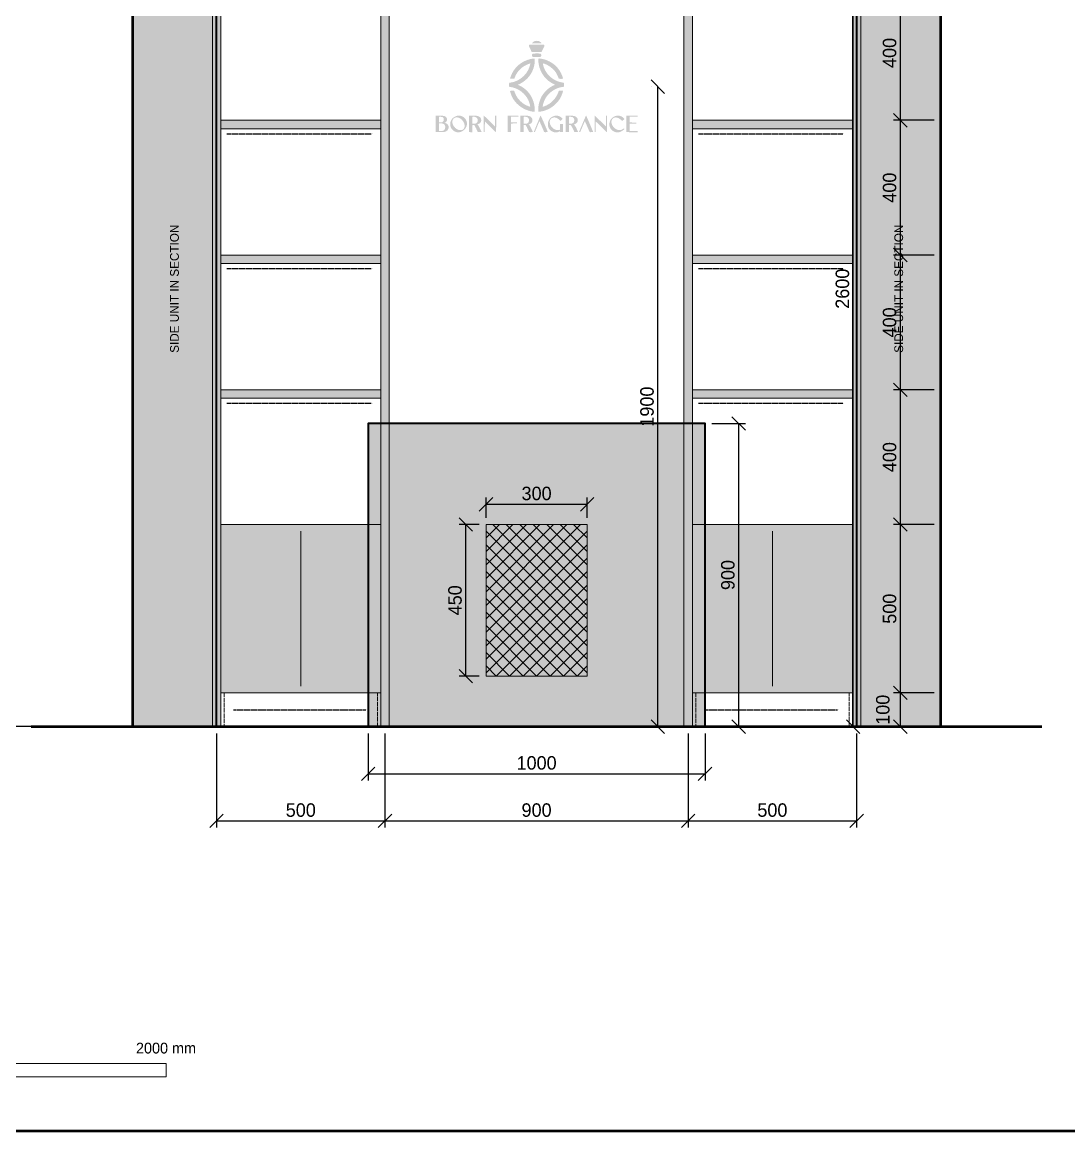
# Model space of a CAD drawing. Header units: millimetres. Extents: x 200 to 8200, y 200 to 5740.
# Drawn here: x 1973 to 5080, y 200 to 3491 of the extents above; entities that cross this region are included whole.
import ezdxf
from ezdxf.enums import TextEntityAlignment as Align

# ---------------------------------------------------------------- set-up
doc = ezdxf.new("R2010")
doc.units = ezdxf.units.MM
doc.header["$LTSCALE"] = 10
doc.linetypes.add('DASHED', pattern=[1.524, 1.27, -0.254])
doc.linetypes.add('DOT', pattern=[0.508, 0, -0.508])
for name, color, linetype in [('A-DIMS', 4, 'Continuous'), ('A-FURN', 7, 'Continuous'), ('A-LOGO', 7, 'Continuous'), ('A-MESH', 7, 'Continuous'), ('A-SHEET', 7, 'Continuous'), ('A-TEXT', 7, 'Continuous'), ('A-WALL', 8, 'Continuous'), ('E-LED', 7, 'Continuous')]:
    doc.layers.add(name, color=color, linetype=linetype)
doc.dimstyles.new('BF20', dxfattribs={"dimtxt": 40, "dimasz": 30, "dimexe": 20, "dimexo": 20, "dimgap": 12, "dimtad": 1, "dimdec": 0, "dimtsz": 20, "dimcen": 2.5, "dimazin": 3, "dimtfac": 1, "dimtmove": 0, "dimatfit": 3})

msp = doc.modelspace()

# ---------------------------------------------------------------- hatches: boundary and pattern name
at = {"layer": 'A-FURN'}
for points in [[(2300, 1400), (2550, 1400), (2550, 4000), (2300, 4000)], [(2537.5, 1400), (2562.5, 1400), (2562.5, 4000), (2537.5, 4000)], [(3037.5, 1400), (3062.5, 1400), (3062.5, 4000), (3037.5, 4000)], [(3937.5, 1400), (3962.5, 1400), (3962.5, 4000), (3937.5, 4000)], [(4437.5, 1400), (4462.5, 1400), (4462.5, 4000), (4437.5, 4000)], [(4450, 1400), (4700, 1400), (4700, 4000), (4450, 4000)], [(2562.5, 3175), (3037.5, 3175), (3037.5, 3200), (2562.5, 3200)], [(3962.5, 3175), (4437.5, 3175), (4437.5, 3200), (3962.5, 3200)], [(2562.5, 2775), (3037.5, 2775), (3037.5, 2800), (2562.5, 2800)], [(3962.5, 2775), (4437.5, 2775), (4437.5, 2800), (3962.5, 2800)], [(2562.5, 2375), (3037.5, 2375), (3037.5, 2400), (2562.5, 2400)], [(3962.5, 2375), (4437.5, 2375), (4437.5, 2400), (3962.5, 2400)], [(3000, 1400), (4000, 1400), (4000, 2300), (3000, 2300)], [(2562.5, 1500), (3037.5, 1500), (3037.5, 2000), (2562.5, 2000)], [(3962.5, 1500), (4437.5, 1500), (4437.5, 2000), (3962.5, 2000)]]:
    msp.add_hatch(color=8, dxfattribs=at).paths.add_polyline_path(points)
at = {"layer": 'A-LOGO'}
h = msp.add_hatch(color=7, dxfattribs=at)
h.paths.add_polyline_path([(3494.7, 3435.1), (3494.3, 3434.9), (3493.7, 3434.7), (3493.2, 3434.5), (3492.7, 3434.2), (3492.2, 3433.9), (3491.7, 3433.7), (3491.2, 3433.4), (3490.8, 3433.1), (3490.1, 3432.6), (3489.4, 3432), (3488.7, 3431.3), (3488, 3430.7), (3487.4, 3430.1), (3487, 3429.5), (3486.7, 3429), (3486.6, 3428.7), (3486.8, 3428.6), (3487.5, 3428.5), (3488.7, 3428.5), (3490.3, 3428.4), (3492.3, 3428.3), (3494.7, 3428.3), (3497.4, 3428.3), (3500.5, 3428.3), (3504.5, 3428.3), (3507.7, 3428.3), (3510.1, 3428.3), (3511.9, 3428.4), (3513.2, 3428.5), (3513.9, 3428.6), (3514.4, 3428.7), (3514.5, 3428.9), (3514.4, 3429.1), (3514.3, 3429.3), (3514, 3429.6), (3513.7, 3430), (3513.3, 3430.4), (3512.9, 3430.9), (3512.4, 3431.4), (3511.9, 3431.8), (3511.1, 3432.5), (3510.5, 3433), (3509.8, 3433.5), (3509.2, 3433.9), (3508.6, 3434.2), (3508, 3434.5), (3507.3, 3434.8), (3506.5, 3435.1), (3505.1, 3435.4), (3503.6, 3435.7), (3502.1, 3435.8), (3500.5, 3435.9), (3498.9, 3435.8), (3497.4, 3435.7), (3496, 3435.5), (3494.7, 3435.1)])
h.paths.add_polyline_path([(3478.7, 3424), (3478.2, 3423.7), (3477.9, 3423.3), (3477.5, 3422.9), (3477.3, 3422.4), (3477.1, 3421.8), (3477.1, 3421.3), (3477.1, 3420.7), (3477.2, 3420.2), (3477.4, 3419.9), (3477.6, 3419.3), (3478, 3418.4), (3478.5, 3417.4), (3479.1, 3416.2), (3479.7, 3414.9), (3480.4, 3413.6), (3481, 3412.1), (3481.7, 3410.7), (3482.4, 3409.3), (3483, 3408.1), (3483.5, 3407), (3483.9, 3406.1), (3484.2, 3405.3), (3484.4, 3404.8), (3484.5, 3404.6), (3484.5, 3404.5), (3484.5, 3404.4), (3484.6, 3404.2), (3484.7, 3404.1), (3484.8, 3403.9), (3485, 3403.7), (3485.1, 3403.5), (3485.3, 3403.3), (3485.6, 3403.1), (3486.1, 3402.9), (3486.8, 3402.7), (3487.9, 3402.6), (3489.6, 3402.6), (3492.1, 3402.5), (3495.4, 3402.5), (3499.7, 3402.5), (3502.9, 3402.5), (3505.7, 3402.5), (3508.1, 3402.6), (3510.1, 3402.6), (3511.7, 3402.7), (3512.9, 3402.8), (3513.8, 3402.9), (3514.2, 3403), (3514.5, 3403.1), (3514.7, 3403.3), (3515, 3403.6), (3515.2, 3403.9), (3515.5, 3404.3), (3515.7, 3404.7), (3516, 3405.1), (3516.2, 3405.6), (3516.4, 3406.2), (3516.8, 3407), (3517.2, 3407.9), (3517.8, 3409), (3518.3, 3410.2), (3519, 3411.4), (3519.6, 3412.7), (3520.2, 3414), (3521.3, 3416.3), (3522.2, 3418.1), (3522.8, 3419.6), (3523.1, 3420.8), (3523.3, 3421.7), (3523.2, 3422.5), (3522.9, 3423.1), (3522.5, 3423.6), (3522.2, 3423.9), (3521.6, 3424.1), (3520.6, 3424.3), (3518.9, 3424.4), (3516.3, 3424.4), (3512.6, 3424.5), (3507.4, 3424.5), (3500.6, 3424.5), (3495.8, 3424.4), (3491.5, 3424.4), (3487.8, 3424.4), (3484.7, 3424.3), (3482.3, 3424.3), (3480.4, 3424.2), (3479.2, 3424.1), (3478.7, 3424)])
h.paths.add_polyline_path([(3488.8, 3397.4), (3487.7, 3396.5), (3486.9, 3395.4), (3486.4, 3394.2), (3486.2, 3392.9), (3486.3, 3391.6), (3486.8, 3390.4), (3487.5, 3389.3), (3488.6, 3388.5), (3489.9, 3388.2), (3492.6, 3388), (3496.2, 3387.9), (3500.1, 3387.9), (3504.1, 3387.9), (3507.6, 3388.1), (3510.3, 3388.3), (3511.7, 3388.5), (3512.7, 3389.3), (3513.4, 3390.3), (3513.9, 3391.4), (3514, 3392.7), (3513.9, 3394), (3513.4, 3395.2), (3512.7, 3396.4), (3511.7, 3397.4), (3511.3, 3397.7), (3510.8, 3397.9), (3510.2, 3398), (3509.3, 3398.1), (3507.9, 3398.2), (3506.1, 3398.3), (3503.6, 3398.3), (3500.4, 3398.3), (3497.2, 3398.3), (3494.8, 3398.2), (3492.9, 3398.2), (3491.5, 3398.1), (3490.6, 3398), (3489.8, 3397.9), (3489.3, 3397.7), (3488.8, 3397.4)])
h.paths.add_polyline_path([(3490.2, 3383.2), (3485.1, 3382.4), (3480.2, 3381.3), (3475.4, 3380), (3470.9, 3378.4), (3466.4, 3376.6), (3462.1, 3374.6), (3457.9, 3372.2), (3453.7, 3369.6), (3448.5, 3365.7), (3443.6, 3361.5), (3439.1, 3356.8), (3435, 3351.9), (3431.3, 3346.7), (3428.1, 3341.1), (3425.3, 3335.3), (3423, 3329.3), (3422.2, 3327.1), (3421.7, 3325.4), (3421.5, 3324.3), (3421.7, 3323.6), (3422.4, 3323.2), (3423.5, 3323.1), (3425.3, 3323.1), (3427.7, 3323.1), (3433.8, 3323.2), (3435.1, 3326.6), (3438, 3333.4), (3441.5, 3339.8), (3445.7, 3345.6), (3450.5, 3351), (3455.8, 3355.8), (3461.8, 3360), (3468.2, 3363.7), (3475.2, 3366.8), (3475.9, 3367.1), (3476.7, 3367.3), (3477.4, 3367.6), (3478.1, 3367.8), (3478.7, 3368.1), (3479.3, 3368.2), (3479.7, 3368.4), (3480.1, 3368.4), (3481.4, 3368.7), (3481, 3366.3), (3480.5, 3363.5), (3479.5, 3360.4), (3478.4, 3357.1), (3476.9, 3353.6), (3475.3, 3350.1), (3473.5, 3346.8), (3471.7, 3343.6), (3469.8, 3340.8), (3466.4, 3336.4), (3462.6, 3332.3), (3458.4, 3328.4), (3454, 3324.9), (3449.3, 3321.7), (3444.4, 3318.9), (3439.3, 3316.5), (3434.2, 3314.6), (3433.2, 3314.3), (3432.2, 3314), (3430.9, 3313.7), (3429.7, 3313.4), (3428.3, 3313.1), (3427, 3312.8), (3425.7, 3312.5), (3424.4, 3312.3), (3418.7, 3311.4), (3418.5, 3305.7), (3418.5, 3304.6), (3418.5, 3303.5), (3418.4, 3302.6), (3418.4, 3301.7), (3418.4, 3300.9), (3418.5, 3300.4), (3418.5, 3300), (3418.5, 3299.8), (3418.7, 3299.7), (3419, 3299.6), (3419.6, 3299.5), (3420.2, 3299.3), (3421, 3299.2), (3422, 3299), (3423, 3298.8), (3424, 3298.6), (3429.3, 3297.5), (3434.5, 3296), (3439.5, 3294.1), (3444.4, 3291.8), (3449.1, 3289.1), (3453.6, 3286), (3457.9, 3282.5), (3462.1, 3278.7), (3464.8, 3275.8), (3467.3, 3272.9), (3469.6, 3269.9), (3471.6, 3266.9), (3473.5, 3263.7), (3475.2, 3260.5), (3476.7, 3257.1), (3478.1, 3253.5), (3478.9, 3251.1), (3479.6, 3248.7), (3480.2, 3246.4), (3480.6, 3244.4), (3480.9, 3242.7), (3481, 3241.4), (3481, 3240.5), (3480.7, 3240.2), (3480.2, 3240.3), (3479.2, 3240.6), (3477.9, 3241), (3476.4, 3241.6), (3474.7, 3242.3), (3473, 3243), (3471.3, 3243.7), (3469.7, 3244.4), (3467.1, 3245.8), (3464.6, 3247.1), (3462.3, 3248.5), (3460.1, 3250), (3457.9, 3251.7), (3455.7, 3253.5), (3453.5, 3255.5), (3451.3, 3257.7), (3448.5, 3260.6), (3445.9, 3263.6), (3443.6, 3266.6), (3441.5, 3269.7), (3439.7, 3272.9), (3438, 3276.3), (3436.4, 3279.8), (3435, 3283.6), (3433.7, 3287.4), (3431.3, 3287.7), (3430.7, 3287.7), (3430, 3287.7), (3429.3, 3287.8), (3428.4, 3287.8), (3427.6, 3287.8), (3426.7, 3287.7), (3425.8, 3287.7), (3425, 3287.7), (3423.8, 3287.6), (3423, 3287.5), (3422.3, 3287.4), (3421.8, 3287.3), (3421.5, 3287.2), (3421.3, 3287.1), (3421.2, 3286.9), (3421.2, 3286.7), (3421.3, 3286.5), (3421.4, 3286.2), (3421.5, 3285.9), (3421.6, 3285.4), (3421.7, 3285), (3421.8, 3284.4), (3422, 3283.9), (3422.1, 3283.3), (3422.8, 3280.9), (3423.7, 3278.3), (3424.7, 3275.5), (3425.9, 3272.6), (3427.3, 3269.7), (3428.6, 3267), (3430, 3264.4), (3431.4, 3262.1), (3436, 3255.8), (3441.2, 3249.9), (3447, 3244.5), (3453.3, 3239.7), (3460.1, 3235.5), (3467.2, 3231.9), (3474.7, 3229.1), (3482.4, 3226.9), (3484.5, 3226.5), (3486.6, 3226.1), (3488.6, 3225.8), (3490.5, 3225.6), (3492, 3225.5), (3493.3, 3225.4), (3494.1, 3225.5), (3494.5, 3225.7), (3494.7, 3226.5), (3494.7, 3228.3), (3494.6, 3230.6), (3494.5, 3233.4), (3494.3, 3236.5), (3494, 3239.5), (3493.7, 3242.2), (3493.4, 3244.6), (3492.2, 3250.3), (3490.5, 3256), (3488.4, 3261.6), (3486, 3267), (3483.2, 3272.3), (3480, 3277.3), (3476.5, 3281.9), (3472.8, 3286.3), (3471.4, 3287.6), (3469.9, 3289.1), (3468.2, 3290.6), (3466.4, 3292.1), (3464.6, 3293.6), (3462.6, 3295.1), (3460.6, 3296.5), (3458.7, 3297.9), (3457.3, 3298.7), (3455.6, 3299.7), (3453.7, 3300.8), (3451.7, 3301.9), (3449.7, 3302.9), (3447.8, 3303.8), (3446.2, 3304.5), (3444.9, 3305.1), (3444.7, 3305.2), (3444.5, 3305.2), (3444.4, 3305.3), (3444.4, 3305.4), (3444.4, 3305.5), (3444.6, 3305.6), (3444.8, 3305.7), (3445.2, 3305.8), (3449.2, 3307.6), (3453, 3309.6), (3456.7, 3311.7), (3460.2, 3314), (3463.6, 3316.5), (3466.9, 3319.2), (3470.2, 3322.1), (3473.4, 3325.3), (3478.2, 3330.8), (3482.4, 3336.6), (3486, 3342.8), (3489, 3349.4), (3491.4, 3356.1), (3493.2, 3363.2), (3494.3, 3370.4), (3494.7, 3377.8), (3494.8, 3383.3), (3493.1, 3383.3), (3492.8, 3383.3), (3492.4, 3383.3), (3492, 3383.3), (3491.6, 3383.3), (3491.2, 3383.3), (3490.8, 3383.3), (3490.5, 3383.2), (3490.2, 3383.2)])
h.paths.add_polyline_path([(3505.3, 3382.8), (3505.2, 3382), (3505.2, 3380.5), (3505.2, 3378.5), (3505.3, 3376.2), (3505.5, 3373.7), (3505.7, 3371.2), (3506, 3368.9), (3506.2, 3367), (3508.4, 3357.4), (3511.6, 3348.3), (3515.8, 3339.8), (3520.9, 3331.9), (3527, 3324.7), (3533.9, 3318.2), (3541.6, 3312.6), (3550.1, 3307.8), (3551, 3307.4), (3551.9, 3306.9), (3552.6, 3306.5), (3553.2, 3306.2), (3553.7, 3305.8), (3554.1, 3305.6), (3554.3, 3305.4), (3554.3, 3305.3), (3554.2, 3305.2), (3554, 3305.1), (3553.8, 3305), (3553.4, 3304.8), (3553, 3304.6), (3552.6, 3304.4), (3552.1, 3304.2), (3551.7, 3304), (3550.1, 3303.4), (3548.4, 3302.5), (3546.4, 3301.4), (3544.4, 3300.2), (3542.3, 3299), (3540.3, 3297.7), (3538.4, 3296.5), (3536.7, 3295.3), (3533.9, 3293.1), (3531.1, 3290.6), (3528.4, 3288), (3525.7, 3285.2), (3523.1, 3282.2), (3520.7, 3279.2), (3518.5, 3276.1), (3516.4, 3273.1), (3513.8, 3268.4), (3511.5, 3263.3), (3509.4, 3258), (3507.7, 3252.5), (3506.4, 3247), (3505.5, 3241.4), (3504.9, 3235.9), (3504.8, 3230.6), (3505, 3225.6), (3508, 3225.7), (3510.7, 3225.8), (3513.6, 3226.2), (3516.8, 3226.8), (3520.1, 3227.6), (3523.4, 3228.6), (3526.8, 3229.7), (3530.1, 3231), (3533.3, 3232.3), (3536.7, 3234), (3539.9, 3235.7), (3543, 3237.6), (3545.9, 3239.5), (3548.8, 3241.6), (3551.6, 3243.9), (3554.3, 3246.3), (3557, 3248.8), (3560.3, 3252.3), (3563.2, 3255.6), (3565.9, 3259), (3568.3, 3262.4), (3570.4, 3265.8), (3572.3, 3269.5), (3574, 3273.3), (3575.6, 3277.4), (3576.4, 3279.5), (3577, 3281.5), (3577.6, 3283.1), (3577.9, 3284.5), (3578.2, 3285.7), (3578.3, 3286.5), (3578.3, 3287.1), (3578.2, 3287.5), (3577.5, 3287.7), (3576.2, 3287.8), (3574.4, 3287.9), (3572.3, 3287.9), (3570.2, 3287.9), (3568.3, 3287.9), (3566.9, 3287.8), (3566.2, 3287.6), (3566.1, 3287.5), (3565.9, 3287.2), (3565.8, 3286.8), (3565.5, 3286.4), (3565.3, 3285.8), (3565.1, 3285.1), (3564.8, 3284.5), (3564.6, 3283.7), (3562.2, 3277.7), (3559.2, 3271.9), (3555.6, 3266.3), (3551.4, 3261), (3546.7, 3256.2), (3541.6, 3251.8), (3536.1, 3247.9), (3530.2, 3244.7), (3528.5, 3243.8), (3526.6, 3243), (3524.6, 3242.2), (3522.7, 3241.5), (3521, 3240.9), (3519.6, 3240.4), (3518.6, 3240.2), (3518.1, 3240.2), (3518.1, 3240.6), (3518.2, 3241.6), (3518.4, 3242.9), (3518.7, 3244.5), (3519.1, 3246.3), (3519.5, 3248.2), (3520, 3250), (3520.5, 3251.6), (3522.9, 3258.1), (3525.9, 3264.3), (3529.6, 3270), (3533.8, 3275.4), (3538.5, 3280.4), (3543.8, 3284.9), (3549.5, 3288.9), (3555.8, 3292.3), (3558.2, 3293.5), (3560.7, 3294.6), (3563.2, 3295.6), (3565.7, 3296.4), (3568.3, 3297.2), (3571, 3297.8), (3573.7, 3298.4), (3576.6, 3298.9), (3581, 3299.6), (3581.2, 3305.1), (3581.2, 3306.2), (3581.2, 3307.2), (3581.2, 3308.2), (3581.1, 3309.1), (3581.1, 3309.8), (3581.1, 3310.4), (3581, 3310.9), (3580.9, 3311.1), (3580.8, 3311.2), (3580.5, 3311.3), (3580, 3311.5), (3579.5, 3311.6), (3578.8, 3311.8), (3578.1, 3311.9), (3577.2, 3312.1), (3576.4, 3312.2), (3568.7, 3313.8), (3561.4, 3316.2), (3554.4, 3319.4), (3547.9, 3323.4), (3541.7, 3328.1), (3536.1, 3333.4), (3531.1, 3339.5), (3526.6, 3346.2), (3525.4, 3348.3), (3524.2, 3350.8), (3523, 3353.6), (3521.9, 3356.5), (3520.9, 3359.4), (3520.1, 3362.2), (3519.4, 3364.8), (3519, 3367.1), (3518.9, 3367.7), (3519, 3368.2), (3519.1, 3368.5), (3519.4, 3368.7), (3520, 3368.7), (3520.7, 3368.5), (3521.7, 3368.2), (3523, 3367.8), (3527.8, 3366), (3532.5, 3363.7), (3537, 3361), (3541.4, 3358), (3545.6, 3354.6), (3549.6, 3351), (3553.2, 3347.1), (3556.5, 3342.9), (3557.5, 3341.5), (3558.6, 3339.6), (3559.8, 3337.4), (3561, 3335), (3562.2, 3332.6), (3563.3, 3330.3), (3564.2, 3328.2), (3564.8, 3326.5), (3565, 3325.9), (3565.2, 3325.4), (3565.4, 3324.9), (3565.6, 3324.4), (3565.8, 3324), (3566, 3323.7), (3566.1, 3323.5), (3566.2, 3323.4), (3566.9, 3323.2), (3568.3, 3323.1), (3570.3, 3323.1), (3572.5, 3323), (3574.6, 3323.1), (3576.5, 3323.1), (3577.9, 3323.2), (3578.4, 3323.4), (3578.5, 3323.7), (3578.4, 3324.4), (3578.1, 3325.4), (3577.8, 3326.6), (3577.4, 3328), (3576.9, 3329.5), (3576.4, 3331.1), (3575.8, 3332.6), (3572.5, 3340.2), (3568.5, 3347.3), (3563.8, 3353.9), (3558.4, 3359.9), (3552.4, 3365.4), (3545.9, 3370.2), (3538.7, 3374.4), (3531, 3377.9), (3528.8, 3378.8), (3526.8, 3379.5), (3524.8, 3380.1), (3522.9, 3380.7), (3520.9, 3381.2), (3518.9, 3381.7), (3516.7, 3382.2), (3514.3, 3382.6), (3512.3, 3383), (3510.5, 3383.2), (3509, 3383.4), (3507.8, 3383.5), (3506.8, 3383.4), (3506.1, 3383.3), (3505.6, 3383.1), (3505.3, 3382.8)])
h.paths.add_polyline_path([(3264.5, 3213.3), (3260.8, 3212.3), (3257.5, 3210.8), (3254.4, 3209), (3251.6, 3206.8), (3249.2, 3204.3), (3247.2, 3201.6), (3245.6, 3198.5), (3244.5, 3195.3), (3244, 3192.7), (3243.8, 3190.1), (3243.7, 3187.4), (3244, 3184.9), (3244.4, 3182.4), (3245.2, 3180), (3246.1, 3177.8), (3247.3, 3175.7), (3250.2, 3172), (3253.5, 3169), (3257.3, 3166.6), (3261.3, 3165.1), (3265.5, 3164.3), (3269.8, 3164.3), (3274.1, 3165.1), (3278.3, 3166.8), (3280.1, 3167.8), (3281.9, 3169), (3283.7, 3170.4), (3285.4, 3172), (3287, 3173.7), (3288.4, 3175.4), (3289.6, 3177.2), (3290.6, 3178.9), (3291.8, 3181.6), (3292.6, 3184.3), (3293.2, 3187), (3293.4, 3189.7), (3293.2, 3192.3), (3292.8, 3195), (3292, 3197.6), (3290.9, 3200.2), (3289.5, 3202.7), (3287.9, 3204.9), (3286, 3207), (3284, 3208.7), (3281.7, 3210.3), (3279.2, 3211.6), (3276.6, 3212.6), (3273.9, 3213.3), (3272.5, 3213.6), (3271.3, 3213.8), (3270.2, 3213.9), (3269.2, 3213.9), (3268.1, 3213.9), (3267, 3213.8), (3265.8, 3213.6), (3264.5, 3213.3)])
h.paths.add_polyline_path([(3343.2, 3213.7), (3343.1, 3213.2), (3343, 3211.7), (3343, 3209.4), (3343, 3206.4), (3342.9, 3202.8), (3342.9, 3198.6), (3342.9, 3194.1), (3342.9, 3189.2), (3342.9, 3165), (3344.6, 3165), (3346.2, 3165), (3346.3, 3180.7), (3346.5, 3196.4), (3355.5, 3187.6), (3357.5, 3185.7), (3359.6, 3183.6), (3361.9, 3181.4), (3364.1, 3179.2), (3366.3, 3177.1), (3368.3, 3175.1), (3370.2, 3173.2), (3371.9, 3171.6), (3373.3, 3170.2), (3374.7, 3168.9), (3376, 3167.7), (3377.1, 3166.6), (3378.1, 3165.7), (3378.8, 3165.1), (3379.4, 3164.7), (3379.6, 3164.5), (3379.7, 3164.9), (3379.8, 3165.9), (3379.9, 3167.6), (3380, 3170.2), (3380, 3173.5), (3380, 3177.8), (3380.1, 3182.9), (3380.1, 3189.1), (3380.1, 3213.6), (3378.5, 3213.5), (3376.9, 3213.3), (3376.7, 3197.5), (3376.5, 3181.6), (3361.7, 3196.2), (3355.8, 3202), (3351.3, 3206.4), (3348.1, 3209.6), (3345.8, 3211.7), (3344.5, 3213), (3343.7, 3213.6), (3343.3, 3213.8), (3343.2, 3213.7)])
h.paths.add_polyline_path([(3508.6, 3206.8), (3508, 3205.4), (3507.5, 3204), (3506.9, 3202.8), (3506.5, 3201.7), (3506.1, 3200.8), (3505.8, 3200.1), (3505.7, 3199.6), (3505.6, 3199.4), (3505.6, 3199.3), (3505.4, 3198.9), (3505.2, 3198.3), (3504.9, 3197.6), (3504.6, 3196.7), (3504.2, 3195.8), (3503.7, 3194.7), (3503.2, 3193.6), (3502.7, 3192.2), (3502, 3190.5), (3501.2, 3188.6), (3500.3, 3186.4), (3499.3, 3184.1), (3498.3, 3181.7), (3497.4, 3179.3), (3496.4, 3177), (3495.5, 3174.8), (3494.7, 3172.7), (3493.9, 3170.8), (3493.2, 3169.1), (3492.7, 3167.6), (3492.2, 3166.5), (3491.9, 3165.8), (3491.8, 3165.5), (3491.7, 3165.3), (3491.7, 3165.2), (3491.8, 3165.1), (3492, 3165), (3492.2, 3165), (3492.5, 3165), (3492.9, 3165), (3493.3, 3165), (3495.1, 3165.2), (3497.5, 3171.1), (3498.1, 3172.4), (3498.7, 3173.8), (3499.3, 3175.4), (3500, 3177), (3500.6, 3178.6), (3501.3, 3180.2), (3501.9, 3181.6), (3502.4, 3182.9), (3504, 3186.7), (3505.2, 3189.8), (3506.3, 3192.3), (3507.1, 3194.2), (3507.7, 3195.5), (3508.1, 3196.4), (3508.4, 3196.9), (3508.6, 3197.1), (3508.6, 3197.1), (3508.7, 3197), (3508.8, 3196.9), (3508.9, 3196.9), (3508.9, 3196.7), (3509, 3196.6), (3509.1, 3196.5), (3509.1, 3196.3), (3509.2, 3196), (3509.5, 3195.3), (3509.9, 3194.3), (3510.5, 3193.1), (3511.1, 3191.6), (3511.8, 3190), (3512.6, 3188.2), (3513.4, 3186.3), (3514.3, 3184.3), (3515.2, 3182.2), (3516.1, 3180.1), (3517, 3178), (3517.9, 3176), (3518.7, 3174.1), (3519.4, 3172.4), (3520, 3171), (3520.8, 3169.1), (3521.5, 3167.6), (3522, 3166.5), (3522.4, 3165.8), (3522.8, 3165.3), (3523.2, 3165), (3523.6, 3164.9), (3524.1, 3164.8), (3524.5, 3164.8), (3525, 3164.7), (3525.6, 3164.7), (3526.3, 3164.7), (3527, 3164.7), (3527.8, 3164.7), (3528.6, 3164.8), (3529.4, 3164.8), (3530.6, 3164.9), (3531.5, 3165), (3532.1, 3165.1), (3532.6, 3165.2), (3532.8, 3165.3), (3533, 3165.5), (3533, 3165.7), (3532.9, 3166), (3531.8, 3168.9), (3529.4, 3174.8), (3526.2, 3182.5), (3522.5, 3191.1), (3518.8, 3199.6), (3515.5, 3206.9), (3513.2, 3212), (3512.2, 3214), (3512, 3213.8), (3511.7, 3213.4), (3511.4, 3212.8), (3510.9, 3211.9), (3510.4, 3210.8), (3509.8, 3209.6), (3509.2, 3208.3), (3508.6, 3206.8)])
h.paths.add_polyline_path([(3553.8, 3213.3), (3553.2, 3213.2), (3552.5, 3213), (3551.7, 3212.7), (3550.8, 3212.4), (3550, 3212.1), (3549.1, 3211.7), (3548.3, 3211.4), (3547.5, 3211), (3543, 3208.2), (3539.3, 3204.6), (3536.4, 3200.3), (3534.5, 3195.6), (3533.5, 3190.6), (3533.5, 3185.5), (3534.5, 3180.5), (3536.7, 3175.7), (3537.4, 3174.5), (3538.2, 3173.4), (3539, 3172.4), (3539.9, 3171.5), (3540.8, 3170.6), (3541.8, 3169.8), (3542.9, 3168.9), (3544.1, 3168.1), (3545.7, 3167.1), (3547.2, 3166.3), (3548.6, 3165.7), (3550.1, 3165.2), (3551.6, 3164.8), (3553.2, 3164.5), (3555, 3164.4), (3557, 3164.3), (3558.6, 3164.4), (3560.2, 3164.4), (3561.5, 3164.6), (3562.8, 3164.8), (3564, 3165.1), (3565.2, 3165.6), (3566.5, 3166.1), (3567.8, 3166.7), (3569.4, 3167.5), (3569.4, 3166.3), (3569.4, 3166), (3569.5, 3165.8), (3569.5, 3165.6), (3569.6, 3165.4), (3569.7, 3165.2), (3569.7, 3165), (3569.8, 3164.9), (3570, 3164.9), (3570.1, 3164.8), (3570.5, 3164.8), (3571, 3164.8), (3571.5, 3164.8), (3572.2, 3164.8), (3573, 3164.8), (3573.8, 3164.8), (3574.6, 3164.9), (3578.7, 3165), (3578.6, 3177.1), (3578.5, 3189.3), (3575.3, 3189.4), (3574.7, 3189.4), (3574, 3189.4), (3573.3, 3189.4), (3572.7, 3189.4), (3572.1, 3189.4), (3571.6, 3189.3), (3571.1, 3189.3), (3570.8, 3189.3), (3569.4, 3189), (3569.4, 3180.6), (3569.4, 3172.3), (3568.3, 3171.7), (3568, 3171.6), (3567.5, 3171.5), (3567, 3171.4), (3566.4, 3171.3), (3565.7, 3171.2), (3565, 3171.1), (3564.2, 3171), (3563.4, 3171), (3562, 3170.9), (3560.5, 3171), (3559.1, 3171.2), (3557.8, 3171.5), (3556.5, 3171.9), (3555.1, 3172.4), (3553.7, 3173), (3552.3, 3173.8), (3549.4, 3175.7), (3546.8, 3178.1), (3544.5, 3180.7), (3542.5, 3183.6), (3540.9, 3186.6), (3539.8, 3189.7), (3539.2, 3192.7), (3539.1, 3195.6), (3539.3, 3196.9), (3539.6, 3198.2), (3540, 3199.5), (3540.5, 3200.8), (3541.1, 3202), (3541.7, 3203), (3542.4, 3204), (3543.1, 3204.7), (3545.4, 3206.4), (3548, 3207.6), (3550.6, 3208.3), (3553.4, 3208.4), (3556.2, 3208), (3559.2, 3207.1), (3562.1, 3205.6), (3565.1, 3203.6), (3565.7, 3203.2), (3566.3, 3202.7), (3566.8, 3202.2), (3567.4, 3201.7), (3567.9, 3201.2), (3568.4, 3200.8), (3568.8, 3200.4), (3569.1, 3200), (3569.4, 3199.7), (3569.6, 3199.3), (3569.9, 3199.1), (3570.1, 3198.8), (3570.4, 3198.6), (3570.6, 3198.5), (3570.7, 3198.4), (3570.8, 3198.3), (3571.3, 3198.6), (3572.1, 3199.2), (3573.1, 3200), (3574.3, 3201), (3575.4, 3202), (3576.4, 3202.9), (3577.1, 3203.7), (3577.4, 3204.1), (3577.2, 3204.6), (3576.7, 3205.3), (3575.9, 3206.2), (3574.9, 3207.2), (3573.7, 3208.2), (3572.5, 3209.2), (3571.2, 3210.1), (3570.1, 3210.8), (3568.2, 3211.7), (3566.2, 3212.5), (3564.1, 3213.1), (3562, 3213.5), (3559.9, 3213.8), (3557.8, 3213.8), (3555.8, 3213.7), (3553.8, 3213.3)])
h.paths.add_polyline_path([(3643.5, 3206.8), (3642.9, 3205.4), (3642.3, 3204), (3641.8, 3202.8), (3641.3, 3201.7), (3641, 3200.8), (3640.7, 3200.1), (3640.5, 3199.6), (3640.4, 3199.4), (3640.4, 3199.3), (3640.4, 3199.1), (3640.3, 3198.9), (3640.2, 3198.6), (3640.1, 3198.3), (3639.9, 3198), (3639.8, 3197.7), (3639.6, 3197.3), (3639.3, 3196.5), (3638.7, 3195.4), (3638, 3193.8), (3637.1, 3191.6), (3636, 3188.8), (3634.5, 3185.4), (3632.8, 3181.3), (3630.7, 3176.4), (3630.2, 3175.2), (3629.8, 3174.1), (3629.3, 3172.9), (3628.8, 3171.8), (3628.3, 3170.7), (3627.9, 3169.7), (3627.6, 3168.9), (3627.3, 3168.2), (3627, 3167.6), (3626.8, 3167), (3626.6, 3166.5), (3626.4, 3166.1), (3626.3, 3165.7), (3626.2, 3165.4), (3626.1, 3165.2), (3626.1, 3165.1), (3626.1, 3165.1), (3626.2, 3165), (3626.4, 3165), (3626.6, 3165), (3626.8, 3165), (3627.1, 3165), (3627.4, 3165), (3627.8, 3165), (3629.5, 3165.2), (3631.1, 3169), (3633.2, 3173.9), (3635, 3178.1), (3636.4, 3181.7), (3637.7, 3184.7), (3638.7, 3187.1), (3639.6, 3189.1), (3640.3, 3190.7), (3640.9, 3192), (3641.2, 3192.7), (3641.5, 3193.5), (3641.8, 3194.2), (3642.1, 3194.8), (3642.3, 3195.4), (3642.5, 3195.9), (3642.7, 3196.3), (3642.7, 3196.6), (3642.8, 3196.8), (3642.9, 3196.9), (3643, 3197.1), (3643.1, 3197.2), (3643.2, 3197.3), (3643.3, 3197.3), (3643.3, 3197.3), (3643.4, 3197.2), (3643.6, 3197), (3643.8, 3196.4), (3644.2, 3195.6), (3644.7, 3194.6), (3645.2, 3193.4), (3645.8, 3192), (3646.5, 3190.5), (3647.2, 3188.8), (3650.2, 3181.9), (3652.5, 3176.4), (3654.4, 3172.2), (3655.7, 3169.2), (3656.7, 3167.1), (3657.4, 3165.8), (3657.9, 3165.1), (3658.2, 3164.8), (3659.1, 3164.7), (3660.4, 3164.7), (3661.9, 3164.8), (3663.6, 3164.9), (3665.2, 3165), (3666.6, 3165.2), (3667.6, 3165.4), (3667.9, 3165.5), (3667.9, 3165.7), (3667.8, 3166), (3667.6, 3166.4), (3667.5, 3166.9), (3667.2, 3167.4), (3667, 3168), (3666.7, 3168.7), (3666.4, 3169.4), (3666, 3170.2), (3665.6, 3171.3), (3665, 3172.6), (3664.4, 3174), (3663.8, 3175.6), (3663.1, 3177.2), (3662.4, 3178.8), (3661.7, 3180.4), (3659, 3186.8), (3656.4, 3192.9), (3654, 3198.5), (3651.8, 3203.5), (3649.9, 3207.7), (3648.4, 3211), (3647.4, 3213.1), (3646.9, 3213.9), (3646.8, 3213.7), (3646.5, 3213.4), (3646.2, 3212.7), (3645.7, 3211.9), (3645.2, 3210.8), (3644.7, 3209.6), (3644.1, 3208.3), (3643.5, 3206.8)])
h.paths.add_polyline_path([(3738, 3213.6), (3733.3, 3212.3), (3729.1, 3210.4), (3725.4, 3207.9), (3722.2, 3204.8), (3719.6, 3201.2), (3717.7, 3197.2), (3716.5, 3192.8), (3716.1, 3188.2), (3716.4, 3184), (3717.4, 3180.1), (3719, 3176.4), (3721.3, 3173.2), (3724, 3170.3), (3727.3, 3167.9), (3731, 3166), (3735.1, 3164.7), (3736.5, 3164.4), (3738.1, 3164.3), (3739.7, 3164.2), (3741.4, 3164.2), (3743.1, 3164.4), (3744.8, 3164.6), (3746.4, 3165), (3747.8, 3165.4), (3749.2, 3165.9), (3750.6, 3166.5), (3752.1, 3167.3), (3753.5, 3168.2), (3754.9, 3169.1), (3756.3, 3170.1), (3757.5, 3171.1), (3758.6, 3172.1), (3760.7, 3174.3), (3759.8, 3175.2), (3758.9, 3176.1), (3757.2, 3174.7), (3756.8, 3174.4), (3756.3, 3174.1), (3755.8, 3173.8), (3755.3, 3173.4), (3754.7, 3173.1), (3754.1, 3172.8), (3753.5, 3172.5), (3753, 3172.2), (3752.2, 3171.9), (3751.6, 3171.6), (3750.9, 3171.4), (3750.2, 3171.3), (3749.5, 3171.2), (3748.5, 3171.1), (3747.4, 3171.1), (3746.1, 3171.1), (3744.7, 3171.1), (3743.6, 3171.1), (3742.7, 3171.2), (3741.9, 3171.3), (3741.1, 3171.5), (3740.3, 3171.7), (3739.5, 3172), (3738.5, 3172.5), (3734.2, 3174.8), (3730.5, 3177.8), (3727.4, 3181.2), (3724.9, 3185), (3723.2, 3189.1), (3722.4, 3193.1), (3722.4, 3197.1), (3723.5, 3200.8), (3724.3, 3202.4), (3725.3, 3203.8), (3726.5, 3205.1), (3727.8, 3206.1), (3729.3, 3207), (3730.9, 3207.7), (3732.6, 3208.1), (3734.5, 3208.4), (3736.4, 3208.4), (3738.4, 3208.1), (3740.5, 3207.5), (3742.6, 3206.7), (3744.7, 3205.6), (3746.8, 3204.3), (3748.9, 3202.7), (3751, 3200.9), (3753.9, 3198), (3757.4, 3200.8), (3758.1, 3201.3), (3758.8, 3201.8), (3759.4, 3202.3), (3759.9, 3202.8), (3760.3, 3203.2), (3760.6, 3203.5), (3760.8, 3203.7), (3760.9, 3203.8), (3760.8, 3203.9), (3760.7, 3204.1), (3760.4, 3204.4), (3760.1, 3204.8), (3759.7, 3205.3), (3759.3, 3205.8), (3758.8, 3206.3), (3758.2, 3206.8), (3757.2, 3207.8), (3756, 3208.8), (3754.8, 3209.7), (3753.5, 3210.5), (3752.2, 3211.2), (3750.8, 3211.9), (3749.3, 3212.5), (3747.8, 3213), (3746.8, 3213.2), (3745.6, 3213.4), (3744.3, 3213.6), (3742.9, 3213.7), (3741.5, 3213.8), (3740.2, 3213.8), (3739, 3213.7), (3738, 3213.6)])
h.paths.add_polyline_path([(3200.3, 3213.3), (3200.2, 3212.8), (3200.2, 3211.3), (3200.1, 3209), (3200.1, 3206.1), (3200.1, 3202.5), (3200, 3198.4), (3200, 3193.9), (3200, 3189), (3200, 3165.1), (3208.6, 3164.8), (3212.2, 3164.8), (3215.6, 3164.8), (3218.7, 3164.8), (3221.4, 3165), (3223.7, 3165.2), (3225.8, 3165.5), (3227.5, 3165.8), (3228.9, 3166.2), (3231.1, 3167.2), (3233, 3168.4), (3234.7, 3169.7), (3236.1, 3171.2), (3237.2, 3172.9), (3238, 3174.7), (3238.6, 3176.7), (3238.8, 3178.8), (3238.8, 3180.2), (3238.8, 3181.5), (3238.6, 3182.6), (3238.3, 3183.7), (3237.8, 3184.7), (3237.3, 3185.7), (3236.6, 3186.7), (3235.8, 3187.7), (3235, 3188.4), (3234.1, 3189.2), (3233, 3189.9), (3231.9, 3190.5), (3230.8, 3191.1), (3229.8, 3191.6), (3228.9, 3191.9), (3228.2, 3192), (3227.8, 3192), (3227.6, 3192.1), (3227.5, 3192.2), (3227.5, 3192.4), (3227.7, 3192.6), (3228, 3192.9), (3228.4, 3193.2), (3229, 3193.5), (3229.3, 3193.7), (3229.7, 3194), (3230.1, 3194.3), (3230.5, 3194.6), (3230.9, 3195), (3231.3, 3195.4), (3231.6, 3195.8), (3232, 3196.2), (3233.3, 3198.4), (3234.1, 3200.8), (3234.2, 3203.1), (3233.7, 3205.4), (3232.7, 3207.5), (3231.2, 3209.4), (3229.2, 3211.1), (3226.6, 3212.4), (3225.9, 3212.7), (3225.1, 3212.9), (3224.1, 3213.1), (3222.9, 3213.2), (3221.2, 3213.3), (3219, 3213.4), (3216.1, 3213.4), (3212.5, 3213.5), (3210.1, 3213.5), (3207.8, 3213.5), (3205.8, 3213.5), (3204, 3213.5), (3202.5, 3213.5), (3201.4, 3213.4), (3200.6, 3213.4), (3200.3, 3213.3)])
h.paths.add_polyline_path([(3299.6, 3213.3), (3299.6, 3212.7), (3299.5, 3211.3), (3299.5, 3209), (3299.4, 3206), (3299.4, 3202.5), (3299.4, 3198.4), (3299.3, 3193.8), (3299.3, 3189), (3299.3, 3165), (3303.9, 3164.7), (3304.9, 3164.7), (3305.8, 3164.6), (3306.6, 3164.6), (3307.3, 3164.6), (3308, 3164.6), (3308.5, 3164.6), (3308.8, 3164.7), (3309, 3164.7), (3309.1, 3164.9), (3309.2, 3165.4), (3309.3, 3166.2), (3309.4, 3167.3), (3309.4, 3168.7), (3309.5, 3170.4), (3309.5, 3172.3), (3309.5, 3174.6), (3309.5, 3176.5), (3309.5, 3178.4), (3309.5, 3180.1), (3309.6, 3181.6), (3309.6, 3183), (3309.6, 3184), (3309.7, 3184.7), (3309.7, 3185.1), (3309.8, 3185.4), (3309.9, 3185.6), (3310.1, 3185.8), (3310.3, 3185.9), (3310.6, 3186), (3311.1, 3186.1), (3311.6, 3186.1), (3312.3, 3186.1), (3313, 3186.1), (3313.5, 3186), (3314, 3186), (3314.4, 3185.8), (3314.7, 3185.7), (3315, 3185.4), (3315.4, 3185), (3315.8, 3184.5), (3316.1, 3184), (3316.6, 3183.2), (3317.2, 3182.1), (3318, 3180.7), (3318.8, 3179.2), (3319.7, 3177.5), (3320.6, 3175.8), (3321.5, 3173.9), (3325.9, 3165), (3331.4, 3165), (3332.5, 3165), (3333.6, 3165), (3334.5, 3165), (3335.3, 3165), (3336, 3165), (3336.5, 3165.1), (3336.8, 3165.1), (3336.9, 3165.1), (3336.9, 3165.3), (3336.6, 3165.8), (3336.3, 3166.6), (3335.8, 3167.7), (3335.2, 3168.9), (3334.5, 3170.3), (3333.8, 3171.9), (3333, 3173.6), (3331.6, 3176.4), (3330.3, 3178.9), (3329.2, 3181), (3328.2, 3182.7), (3327.2, 3184.1), (3326.4, 3185.1), (3325.6, 3186), (3324.8, 3186.6), (3323.7, 3187.3), (3324.7, 3187.7), (3326, 3188.2), (3327.2, 3188.8), (3328.4, 3189.4), (3329.5, 3190), (3330.5, 3190.6), (3331.4, 3191.1), (3332.1, 3191.7), (3332.6, 3192.1), (3332.8, 3192.4), (3333.1, 3192.8), (3333.4, 3193.3), (3333.7, 3193.8), (3334, 3194.3), (3334.3, 3194.8), (3334.5, 3195.3), (3334.7, 3195.8), (3335, 3196.4), (3335.3, 3197), (3335.4, 3197.6), (3335.6, 3198.1), (3335.6, 3198.7), (3335.6, 3199.4), (3335.6, 3200.1), (3335.6, 3201), (3335.3, 3203.2), (3334.7, 3205.2), (3333.8, 3207), (3332.6, 3208.5), (3331.1, 3209.9), (3329.4, 3211), (3327.3, 3212), (3324.9, 3212.7), (3323.9, 3213), (3322.8, 3213.2), (3321.7, 3213.3), (3320.3, 3213.4), (3318.6, 3213.5), (3316.6, 3213.5), (3314, 3213.6), (3310.7, 3213.6), (3308.6, 3213.6), (3306.5, 3213.5), (3304.6, 3213.5), (3303, 3213.5), (3301.6, 3213.4), (3300.6, 3213.4), (3299.9, 3213.3), (3299.6, 3213.3)])
h.paths.add_polyline_path([(3413.8, 3209.4), (3413.8, 3208.2), (3413.7, 3206.3), (3413.7, 3203.7), (3413.7, 3200.6), (3413.7, 3197.1), (3413.7, 3193.3), (3413.8, 3189.3), (3413.8, 3185.2), (3413.9, 3165.1), (3417.6, 3164.9), (3418.3, 3164.8), (3419.1, 3164.8), (3419.8, 3164.8), (3420.5, 3164.8), (3421.2, 3164.8), (3421.7, 3164.8), (3422.2, 3164.9), (3422.5, 3164.9), (3423.8, 3165.2), (3423.8, 3177.5), (3423.8, 3180), (3423.8, 3182.3), (3423.9, 3184.4), (3423.9, 3186.3), (3423.9, 3187.8), (3424, 3189), (3424, 3189.8), (3424.1, 3190.1), (3424.3, 3190.1), (3424.9, 3190.2), (3425.7, 3190.3), (3426.8, 3190.3), (3428.1, 3190.4), (3429.6, 3190.5), (3431.3, 3190.5), (3433, 3190.6), (3441.8, 3190.9), (3441.8, 3192.3), (3441.8, 3193.7), (3432.9, 3193.7), (3424.1, 3193.7), (3423.8, 3196.8), (3423.8, 3197.5), (3423.7, 3198.4), (3423.7, 3199.4), (3423.7, 3200.5), (3423.6, 3201.6), (3423.6, 3202.8), (3423.6, 3204), (3423.7, 3205.1), (3423.8, 3210.4), (3434.8, 3210.6), (3437.9, 3210.7), (3440.5, 3210.7), (3442.4, 3210.8), (3443.9, 3210.9), (3444.9, 3211), (3445.5, 3211.1), (3445.9, 3211.3), (3446.1, 3211.5), (3446.2, 3211.6), (3446.3, 3211.8), (3446.3, 3212), (3446.4, 3212.2), (3446.4, 3212.4), (3446.4, 3212.5), (3446.3, 3212.7), (3446.3, 3212.9), (3446.1, 3213.1), (3445.7, 3213.2), (3444.8, 3213.4), (3443.5, 3213.4), (3441.4, 3213.5), (3438.6, 3213.5), (3434.8, 3213.6), (3430, 3213.6), (3413.9, 3213.6), (3413.8, 3209.4)])
h.paths.add_polyline_path([(3451.5, 3189.3), (3451.5, 3165), (3452.7, 3164.9), (3453, 3164.8), (3453.5, 3164.8), (3454.1, 3164.8), (3454.7, 3164.8), (3455.4, 3164.8), (3456.2, 3164.8), (3457, 3164.8), (3457.8, 3164.9), (3461.6, 3165.1), (3461.6, 3175.6), (3461.6, 3186.1), (3464.2, 3186.1), (3465, 3186.1), (3465.7, 3186), (3466.2, 3186), (3466.6, 3185.9), (3467, 3185.7), (3467.3, 3185.5), (3467.7, 3185.1), (3468.1, 3184.7), (3468.4, 3184.3), (3468.9, 3183.5), (3469.5, 3182.4), (3470.3, 3181.1), (3471.1, 3179.6), (3471.9, 3177.9), (3472.8, 3176.1), (3473.7, 3174.3), (3478.1, 3165.2), (3480.1, 3164.8), (3481, 3164.8), (3482.2, 3164.7), (3483.7, 3164.7), (3485.2, 3164.8), (3486.7, 3164.8), (3487.9, 3164.9), (3488.8, 3165), (3489.1, 3165.1), (3489, 3165.3), (3488.8, 3165.8), (3488.5, 3166.6), (3488, 3167.6), (3487.4, 3168.8), (3486.8, 3170.2), (3486, 3171.8), (3485.3, 3173.4), (3483.8, 3176.4), (3482.6, 3178.9), (3481.6, 3180.9), (3480.7, 3182.5), (3479.9, 3183.7), (3479.2, 3184.7), (3478.4, 3185.6), (3477.7, 3186.2), (3477.3, 3186.6), (3477, 3186.8), (3476.8, 3187.1), (3476.7, 3187.2), (3476.7, 3187.3), (3476.8, 3187.4), (3476.9, 3187.5), (3477.1, 3187.6), (3479.7, 3188.7), (3481.9, 3189.8), (3483.7, 3191.2), (3485.2, 3192.7), (3486.4, 3194.4), (3487.2, 3196.3), (3487.7, 3198.4), (3487.8, 3200.7), (3487.6, 3202.9), (3487, 3205), (3485.9, 3206.9), (3484.5, 3208.6), (3482.7, 3210.2), (3480.6, 3211.5), (3478.2, 3212.5), (3475.6, 3213.1), (3474.9, 3213.2), (3473.9, 3213.3), (3472.5, 3213.4), (3470.8, 3213.4), (3468.9, 3213.5), (3466.9, 3213.5), (3464.7, 3213.6), (3462.4, 3213.6), (3451.5, 3213.6), (3451.5, 3189.3)])
h.paths.add_polyline_path([(3586.3, 3189.3), (3586.3, 3165), (3591.4, 3165), (3596.5, 3165), (3596.5, 3175.5), (3596.5, 3186.1), (3598.8, 3186.1), (3599.5, 3186.1), (3600.1, 3186), (3600.5, 3186), (3600.9, 3185.9), (3601.3, 3185.7), (3601.6, 3185.5), (3601.9, 3185.3), (3602.2, 3185), (3602.8, 3184), (3603.8, 3182.2), (3605.1, 3179.8), (3606.6, 3176.9), (3608.1, 3173.9), (3609.5, 3171), (3610.7, 3168.5), (3611.6, 3166.5), (3612.2, 3165), (3617.9, 3165), (3619, 3165), (3620.1, 3165), (3621, 3165), (3621.9, 3165), (3622.6, 3165), (3623.1, 3165.1), (3623.4, 3165.1), (3623.5, 3165.2), (3623.4, 3165.4), (3623.2, 3165.9), (3622.8, 3166.8), (3622.2, 3167.9), (3621.6, 3169.3), (3620.9, 3170.8), (3620, 3172.5), (3619.2, 3174.3), (3618, 3176.7), (3617, 3178.8), (3616.1, 3180.5), (3615.3, 3181.9), (3614.6, 3183), (3614, 3183.9), (3613.4, 3184.7), (3612.9, 3185.3), (3611, 3187.3), (3614.5, 3189), (3615.8, 3189.7), (3617, 3190.5), (3618, 3191.2), (3618.9, 3192.1), (3619.7, 3192.9), (3620.4, 3193.9), (3620.9, 3195), (3621.5, 3196.2), (3622, 3198.3), (3622.2, 3200.5), (3622, 3202.6), (3621.5, 3204.6), (3620.6, 3206.5), (3619.3, 3208.3), (3617.8, 3209.7), (3616, 3210.9), (3614.5, 3211.7), (3613, 3212.3), (3611.4, 3212.8), (3609.6, 3213.1), (3607.4, 3213.3), (3604.7, 3213.5), (3601.3, 3213.5), (3597.2, 3213.6), (3586.3, 3213.6), (3586.3, 3189.3)])
h.paths.add_polyline_path([(3672.5, 3212.8), (3672.5, 3212.2), (3672.5, 3210.7), (3672.5, 3208.4), (3672.4, 3205.4), (3672.4, 3201.8), (3672.4, 3197.7), (3672.4, 3193.3), (3672.3, 3188.5), (3672.2, 3165), (3673.9, 3165), (3675.5, 3165), (3675.5, 3180.6), (3675.5, 3184.1), (3675.5, 3187.1), (3675.6, 3189.8), (3675.6, 3192.1), (3675.7, 3193.8), (3675.8, 3195.1), (3675.8, 3195.9), (3675.9, 3196.2), (3676.4, 3195.8), (3677.6, 3194.6), (3679.7, 3192.7), (3682.7, 3189.7), (3686.8, 3185.7), (3692.1, 3180.6), (3698.6, 3174.3), (3706.5, 3166.5), (3707.3, 3165.8), (3707.9, 3165.3), (3708.3, 3164.9), (3708.7, 3164.7), (3709, 3164.6), (3709.2, 3164.6), (3709.3, 3164.8), (3709.4, 3165.1), (3709.5, 3165.5), (3709.5, 3166.4), (3709.5, 3167.8), (3709.5, 3169.7), (3709.5, 3171.8), (3709.5, 3174.3), (3709.5, 3177.1), (3709.5, 3180), (3709.5, 3183), (3709.5, 3186.3), (3709.4, 3189.6), (3709.4, 3192.9), (3709.4, 3196.1), (3709.4, 3199.1), (3709.4, 3201.7), (3709.4, 3203.9), (3709.3, 3213.6), (3707.9, 3213.6), (3706.4, 3213.6), (3706.3, 3197.5), (3706.2, 3181.4), (3689.7, 3197.5), (3686.4, 3200.7), (3683.3, 3203.7), (3680.5, 3206.5), (3678, 3208.8), (3676, 3210.8), (3674.4, 3212.3), (3673.4, 3213.2), (3672.9, 3213.6), (3672.9, 3213.5), (3672.8, 3213.5), (3672.7, 3213.4), (3672.7, 3213.3), (3672.6, 3213.2), (3672.6, 3213.1), (3672.5, 3213), (3672.5, 3212.8)])
h.paths.add_polyline_path([(3766.4, 3189.3), (3766.4, 3165.1), (3772, 3164.8), (3773.4, 3164.8), (3775.1, 3164.7), (3777, 3164.7), (3779.2, 3164.7), (3781.6, 3164.6), (3784, 3164.6), (3786.4, 3164.6), (3788.8, 3164.7), (3800, 3164.7), (3800, 3166.2), (3800, 3167.7), (3796.8, 3168), (3796.1, 3168.1), (3795.1, 3168.1), (3794, 3168.2), (3792.8, 3168.2), (3791.5, 3168.2), (3790.2, 3168.2), (3788.9, 3168.1), (3787.7, 3168.1), (3786.4, 3168), (3785.1, 3168), (3783.9, 3168), (3782.7, 3168), (3781.5, 3168), (3780.6, 3168), (3779.7, 3168.1), (3779.1, 3168.1), (3776.5, 3168.4), (3776.6, 3179.3), (3776.8, 3190.1), (3786.6, 3190.2), (3796.4, 3190.3), (3796.4, 3191.8), (3796.4, 3193.3), (3786.6, 3193.4), (3776.8, 3193.5), (3776.6, 3202), (3776.5, 3210.6), (3788.3, 3210.7), (3800, 3210.8), (3800, 3212.1), (3800, 3213.3), (3783.2, 3213.5), (3766.4, 3213.6), (3766.4, 3189.3)])
h.paths.add_polyline_path([(3211.1, 3210.3), (3212, 3210.4), (3213.2, 3210.5), (3214.5, 3210.4), (3216, 3210.3), (3217.4, 3210.2), (3218.7, 3210), (3219.8, 3209.8), (3220.5, 3209.5), (3221.4, 3209), (3222.1, 3208.5), (3222.8, 3207.8), (3223.3, 3207.1), (3223.8, 3206.2), (3224.1, 3205.3), (3224.3, 3204.3), (3224.4, 3203.1), (3224.5, 3201.4), (3224.3, 3199.9), (3223.9, 3198.5), (3223.3, 3197.3), (3222.5, 3196.2), (3221.5, 3195.3), (3220.4, 3194.6), (3219.1, 3194.1), (3218.7, 3194), (3218.2, 3193.9), (3217.6, 3193.9), (3216.9, 3193.8), (3216.2, 3193.8), (3215.5, 3193.8), (3214.7, 3193.8), (3213.9, 3193.8), (3210.4, 3193.9), (3210.2, 3202), (3210.1, 3210.1), (3211.1, 3210.3)])
h.paths.add_polyline_path([(3309.7, 3210.1), (3309.9, 3210.3), (3310.4, 3210.5), (3311.1, 3210.6), (3312, 3210.6), (3313.1, 3210.6), (3314.3, 3210.5), (3315.6, 3210.3), (3317, 3210.1), (3319.2, 3209.5), (3321.2, 3208.5), (3322.8, 3207.1), (3324, 3205.5), (3324.9, 3203.6), (3325.4, 3201.5), (3325.4, 3199.2), (3324.9, 3196.9), (3324.3, 3195.1), (3323.4, 3193.7), (3322.4, 3192.4), (3321.1, 3191.4), (3319.6, 3190.6), (3317.8, 3190.1), (3315.8, 3189.8), (3313.5, 3189.7), (3309.7, 3189.7), (3309.6, 3199.6), (3309.6, 3201.6), (3309.6, 3203.5), (3309.6, 3205.2), (3309.6, 3206.8), (3309.6, 3208.1), (3309.6, 3209.1), (3309.7, 3209.8), (3309.7, 3210.1)])
h.paths.add_polyline_path([(3462.4, 3210.3), (3463.1, 3210.4), (3464.2, 3210.5), (3465.5, 3210.4), (3467, 3210.3), (3468.5, 3210.1), (3469.8, 3210), (3471, 3209.7), (3471.8, 3209.5), (3474.2, 3207.9), (3476, 3205.7), (3477.2, 3203.1), (3477.6, 3200.2), (3477.3, 3197.4), (3476.4, 3194.7), (3474.7, 3192.4), (3472.3, 3190.7), (3471.7, 3190.4), (3471.1, 3190.2), (3470.5, 3190), (3469.9, 3189.9), (3469.2, 3189.8), (3468.3, 3189.7), (3467.3, 3189.7), (3466.1, 3189.7), (3461.9, 3189.7), (3461.7, 3199.9), (3461.7, 3203.1), (3461.7, 3205.5), (3461.7, 3207.3), (3461.8, 3208.6), (3461.8, 3209.4), (3462, 3209.9), (3462.1, 3210.2), (3462.4, 3210.3)])
h.paths.add_polyline_path([(3596.5, 3200.1), (3596.5, 3210.7), (3600.8, 3210.4), (3602.4, 3210.3), (3603.8, 3210.1), (3605, 3209.9), (3606, 3209.6), (3606.9, 3209.2), (3607.7, 3208.7), (3608.5, 3208.1), (3609.2, 3207.4), (3609.9, 3206.6), (3610.4, 3205.9), (3610.8, 3205), (3611.2, 3204.2), (3611.5, 3203.2), (3611.7, 3202.2), (3611.8, 3201.1), (3611.8, 3200), (3611.6, 3197.6), (3611, 3195.5), (3610, 3193.7), (3608.6, 3192.2), (3606.9, 3191), (3604.8, 3190.2), (3602.3, 3189.6), (3599.6, 3189.5), (3596.5, 3189.5), (3596.5, 3200.1)])
h.paths.add_polyline_path([(3257.6, 3207.5), (3258.3, 3207.8), (3258.9, 3208), (3259.5, 3208.2), (3260.1, 3208.3), (3260.8, 3208.4), (3261.6, 3208.4), (3262.5, 3208.4), (3263.7, 3208.4), (3264.8, 3208.3), (3265.8, 3208.3), (3266.7, 3208.2), (3267.4, 3208), (3268.1, 3207.8), (3268.9, 3207.5), (3269.7, 3207.2), (3270.7, 3206.7), (3272.1, 3205.9), (3273.5, 3205.2), (3274.7, 3204.3), (3275.9, 3203.5), (3277, 3202.6), (3278.1, 3201.6), (3279.1, 3200.5), (3280.1, 3199.3), (3282.5, 3195.9), (3284.4, 3192.5), (3285.7, 3189), (3286.3, 3185.5), (3286.4, 3182.2), (3285.9, 3179.2), (3284.7, 3176.4), (3283, 3174.1), (3282, 3173.2), (3281, 3172.5), (3279.9, 3172), (3278.7, 3171.5), (3277.4, 3171.2), (3276, 3171), (3274.4, 3170.9), (3272.7, 3171), (3271.4, 3171), (3270.4, 3171.1), (3269.5, 3171.2), (3268.7, 3171.4), (3267.9, 3171.7), (3267, 3172), (3266, 3172.4), (3264.9, 3173), (3263.8, 3173.5), (3262.9, 3174), (3262, 3174.5), (3261.2, 3175.1), (3260.5, 3175.7), (3259.7, 3176.3), (3258.8, 3177.1), (3257.9, 3178), (3256, 3180.1), (3254.4, 3182.1), (3253, 3184.2), (3251.9, 3186.2), (3251.1, 3188.3), (3250.5, 3190.5), (3250.2, 3192.8), (3250.1, 3195.2), (3250.1, 3196.2), (3250.1, 3197.2), (3250.2, 3198), (3250.3, 3198.7), (3250.4, 3199.3), (3250.6, 3199.9), (3250.8, 3200.5), (3251.1, 3201.2), (3251.6, 3202.2), (3252.2, 3203.1), (3252.9, 3203.9), (3253.7, 3204.8), (3254.5, 3205.5), (3255.5, 3206.3), (3256.5, 3206.9), (3257.6, 3207.5)])
h.paths.add_polyline_path([(3210.3, 3190.2), (3210.8, 3190.5), (3211.9, 3190.6), (3213.4, 3190.7), (3215.2, 3190.8), (3217.1, 3190.7), (3219, 3190.6), (3220.6, 3190.4), (3221.9, 3190.1), (3223, 3189.7), (3224, 3189.2), (3224.9, 3188.5), (3225.8, 3187.7), (3226.6, 3186.9), (3227.3, 3186), (3227.9, 3185.1), (3228.2, 3184.1), (3228.6, 3182.4), (3228.8, 3180.6), (3228.7, 3178.8), (3228.5, 3177), (3228.1, 3175.3), (3227.4, 3173.7), (3226.6, 3172.3), (3225.6, 3171.1), (3224.8, 3170.3), (3223.9, 3169.7), (3222.9, 3169.2), (3221.8, 3168.8), (3220.6, 3168.6), (3219.1, 3168.4), (3217.3, 3168.4), (3215.2, 3168.4), (3210.4, 3168.5), (3210.2, 3179.1), (3210.2, 3181.2), (3210.2, 3183.2), (3210.2, 3185.1), (3210.2, 3186.7), (3210.2, 3188.1), (3210.3, 3189.2), (3210.3, 3189.9), (3210.3, 3190.2)])
at = {"layer": 'A-MESH'}
msp.add_hatch(color=8, dxfattribs=at).paths.add_polyline_path([(3350, 1550), (3650, 1550), (3650, 2000), (3350, 2000)])

# ---------------------------------------------------------------- linework, layer by layer
at = {"layer": 'A-FURN', "linetype": 'CONTINUOUS', "lineweight": 35}
for points in [[(2300, 1400), (2550, 1400), (2550, 4000), (2300, 4000)], [(4450, 1400), (4700, 1400), (4700, 4000), (4450, 4000)], [(3000, 1400), (4000, 1400), (4000, 2300), (3000, 2300)]]:
    msp.add_lwpolyline(points, close=True, dxfattribs=at)
at = {"layer": 'A-FURN', "linetype": 'CONTINUOUS', "lineweight": 18}
for points in [[(2537.5, 1400), (2562.5, 1400), (2562.5, 4000), (2537.5, 4000)], [(3037.5, 1400), (3062.5, 1400), (3062.5, 4000), (3037.5, 4000)], [(3937.5, 1400), (3962.5, 1400), (3962.5, 4000), (3937.5, 4000)], [(4437.5, 1400), (4462.5, 1400), (4462.5, 4000), (4437.5, 4000)], [(2562.5, 3175), (3037.5, 3175), (3037.5, 3200), (2562.5, 3200)], [(3962.5, 3175), (4437.5, 3175), (4437.5, 3200), (3962.5, 3200)], [(2562.5, 2775), (3037.5, 2775), (3037.5, 2800), (2562.5, 2800)], [(3962.5, 2775), (4437.5, 2775), (4437.5, 2800), (3962.5, 2800)], [(2562.5, 2375), (3037.5, 2375), (3037.5, 2400), (2562.5, 2400)], [(3962.5, 2375), (4437.5, 2375), (4437.5, 2400), (3962.5, 2400)], [(2562.5, 1500), (3037.5, 1500), (3037.5, 2000), (2562.5, 2000)], [(3962.5, 1500), (4437.5, 1500), (4437.5, 2000), (3962.5, 2000)]]:
    msp.add_lwpolyline(points, close=True, dxfattribs=at)
at = {"layer": 'A-FURN', "linetype": 'CONTINUOUS', "lineweight": 13}
for points in [[(2800, 1520), (2800, 1980)], [(4200, 1520), (4200, 1980)]]:
    msp.add_lwpolyline(points, dxfattribs=at)
at = {"layer": 'A-FURN', "linetype": 'DASHED', "lineweight": 13}
for points in [[(2572.5, 1400), (3027.5, 1400), (3027.5, 1500), (2572.5, 1500)], [(3972.5, 1400), (4427.5, 1400), (4427.5, 1500), (3972.5, 1500)]]:
    msp.add_lwpolyline(points, close=True, dxfattribs=at)
at = {"layer": 'A-MESH', "linetype": 'CONTINUOUS', "lineweight": 18}
msp.add_lwpolyline([(3350, 1550), (3650, 1550), (3650, 2000), (3350, 2000)], close=True, dxfattribs=at)
at = {"layer": 'A-MESH', "linetype": 'CONTINUOUS', "lineweight": 13}
for points in [[(3350, 2000), (3350, 2000)], [(3350, 1960), (3390, 2000)], [(3350, 1920), (3430, 2000)], [(3350, 1880), (3470, 2000)], [(3350, 1840), (3510, 2000)], [(3350, 1800), (3550, 2000)], [(3350, 1760), (3590, 2000)], [(3350, 1720), (3630, 2000)], [(3350, 1680), (3650, 1980)], [(3650, 1680), (3350, 1980)], [(3650, 1720), (3370, 2000)], [(3650, 1760), (3410, 2000)], [(3650, 1800), (3450, 2000)], [(3650, 1840), (3490, 2000)], [(3650, 1880), (3530, 2000)], [(3650, 1920), (3570, 2000)], [(3650, 1960), (3610, 2000)], [(3650, 2000), (3650, 2000)], [(3350, 1640), (3650, 1940)], [(3650, 1640), (3350, 1940)], [(3350, 1600), (3650, 1900)], [(3650, 1600), (3350, 1900)], [(3350, 1560), (3650, 1860)], [(3650, 1560), (3350, 1860)], [(3620, 1550), (3350, 1820)], [(3380, 1550), (3650, 1820)], [(3580, 1550), (3350, 1780)], [(3420, 1550), (3650, 1780)], [(3540, 1550), (3350, 1740)], [(3460, 1550), (3650, 1740)], [(3500, 1550), (3350, 1700)], [(3500, 1550), (3650, 1700)], [(3460, 1550), (3350, 1660)], [(3540, 1550), (3650, 1660)], [(3420, 1550), (3350, 1620)], [(3580, 1550), (3650, 1620)], [(3380, 1550), (3350, 1580)], [(3620, 1550), (3650, 1580)]]:
    msp.add_lwpolyline(points, dxfattribs=at)
at = {"layer": 'A-SHEET', "linetype": 'CONTINUOUS', "lineweight": 50}
msp.add_lwpolyline([(200, 200), (8200, 200), (8200, 5740), (200, 5740)], close=True, dxfattribs=at)
at = {"layer": 'A-SHEET', "linetype": 'CONTINUOUS', "lineweight": 18}
msp.add_lwpolyline([(1900, 360), (2400, 360), (2400, 400), (1900, 400)], close=True, dxfattribs=at)
at = {"layer": 'A-WALL', "linetype": 'CONTINUOUS', "lineweight": 50}
msp.add_lwpolyline([(2300, 1400), (4700, 1400), (4700, 4000), (2300, 4000)], close=True, dxfattribs=at)
msp.add_lwpolyline([(2000, 1400), (5000, 1400)], dxfattribs=at)
at = {"layer": 'E-LED', "linetype": 'DOT', "lineweight": 25}
for points in [[(2582.5, 3160), (3017.5, 3160)], [(3982.5, 3160), (4417.5, 3160)], [(2582.5, 2760), (3017.5, 2760)], [(3982.5, 2760), (4417.5, 2760)], [(2582.5, 2360), (3017.5, 2360)], [(3982.5, 2360), (4417.5, 2360)], [(2602.5, 1450), (2997.5, 1450)], [(4002.5, 1450), (4397.5, 1450)]]:
    msp.add_lwpolyline(points, dxfattribs=at)

# ---------------------------------------------------------------- texts
at = {"layer": 'A-SHEET'}
msp.add_text('2000 mm', height=32, dxfattribs=at).set_placement((2400, 420), align=Align.BOTTOM_CENTER)
at = {"layer": 'A-TEXT'}
for p in [(2425, 2700), (4575, 2700)]:
    msp.add_text('SIDE UNIT IN SECTION', height=26, rotation=90, dxfattribs=at).set_placement(p, align=Align.MIDDLE_CENTER)

# ---------------------------------------------------------------- dimensions: what is measured, and where the dimension line sits
at = {"layer": 'A-DIMS'}
for base, p1, p2 in [((1900, 1400), (2300, 1400), (2300, 4000)), ((4440, 1400), (4700, 1400), (4700, 4000)), ((4580, 3200), (4700, 3200), (4700, 3600)), ((3860, 1400), (3860, 1400), (3860, 3300)), ((4580, 2800), (4700, 2800), (4700, 3200)), ((4580, 2400), (4700, 2400), (4700, 2800)), ((4580, 2000), (4700, 2000), (4700, 2400)), ((4100, 1400), (4000, 1400), (4000, 2300)), ((3290, 1550), (3350, 1550), (3350, 2000)), ((4580, 1500), (4700, 1500), (4700, 2000)), ((4580, 1400), (4700, 1400), (4700, 1500))]:
    msp.add_linear_dim(base=base, p1=p1, p2=p2, angle=90, dimstyle='BF20', dxfattribs=at).render()
for base, p1, p2 in [((3350, 2060), (3350, 2000), (3650, 2000)), ((2550, 1120), (2550, 1400), (3050, 1400)), ((3000, 1260), (3000, 1400), (4000, 1400)), ((3050, 1120), (3050, 1400), (3950, 1400)), ((3950, 1120), (3950, 1400), (4450, 1400))]:
    msp.add_linear_dim(base=base, p1=p1, p2=p2, dimstyle='BF20', dxfattribs=at).render()

doc.saveas('drawing.dxf')
